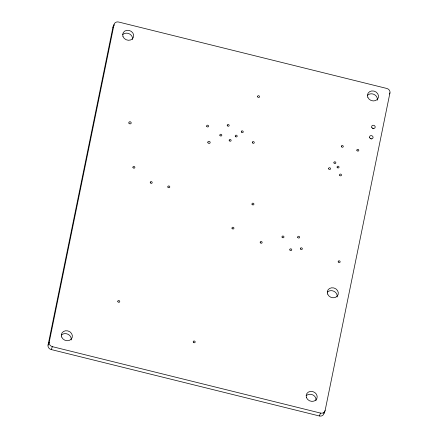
<?xml version="1.0" encoding="UTF-8"?>
<svg xmlns="http://www.w3.org/2000/svg" width="438" height="438" viewBox="0 0 438 438"><rect width="100%" height="100%" fill="white"/><g stroke="black" fill="none" stroke-linecap="round" stroke-linejoin="round"><path stroke-width="0.66" d="M48.049 345.133L112.894 27.413L114.055 24.523A4.013 3.509 21.8 0 1 118.643 22.031L386.77 88.449A4.013 3.509 21.8 0 1 389.951 92.867L325.105 410.587L323.945 413.477A4.013 3.509 21.8 0 1 319.357 415.969L51.23 349.551A4.013 3.509 21.8 0 1 48.049 345.133L49.209 342.242L114.055 24.523M323.945 413.477L324.219 412.136M51.23 349.551L52.39 346.655A4.013 3.509 21.8 0 1 49.209 342.242M389.486 94.022L389.951 92.867M319.357 415.969L320.512 413.078A4.013 3.509 21.8 0 0 325.105 410.587M52.39 346.655L320.512 413.078M372.579 128.203A1.807 1.582 21.8 0 1 373.411 128.63M370.46 138.567A1.807 1.582 21.8 0 1 371.293 138.988M306.299 395.684A5.623 4.917 21.8 0 1 312.88 394.945A5.623 4.917 21.8 0 1 315.957 400.617M61.49 335.037A5.623 4.917 21.8 0 1 68.071 334.303A5.623 4.917 21.8 0 1 71.148 339.97M112.894 27.413A4.013 3.509 21.8 0 1 113.612 25.984M113.946 25.656A4.013 3.509 21.8 0 1 114.126 25.508M327.443 292.08A5.623 4.917 21.8 0 1 334.024 291.341A5.623 4.917 21.8 0 1 337.101 297.008M122.815 34.586A5.623 4.917 21.8 0 1 129.391 33.852A5.623 4.917 21.8 0 1 132.473 39.519M367.619 95.232A5.623 4.917 21.8 0 1 374.2 94.493A5.623 4.917 21.8 0 1 377.282 100.165M282.061 237.111A1.002 0.876 21.8 0 0 283.742 237.533A1.002 0.876 21.8 0 0 283.167 236.027A1.002 0.876 21.8 0 0 282.061 237.111M297.725 237.369A1.002 0.876 21.8 0 0 299.411 237.785A1.002 0.876 21.8 0 0 298.831 236.279A1.002 0.876 21.8 0 0 297.725 237.369M193.273 342.1A1.002 0.876 21.8 0 0 194.959 342.521A1.002 0.876 21.8 0 0 194.379 341.016A1.002 0.876 21.8 0 0 193.273 342.1M219.903 135.369A1.002 0.876 21.8 0 0 221.584 135.785A1.002 0.876 21.8 0 0 221.009 134.28A1.002 0.876 21.8 0 0 219.903 135.369M241.333 131.969A1.002 0.876 21.8 0 0 243.019 132.386A1.002 0.876 21.8 0 0 242.438 130.885A1.002 0.876 21.8 0 0 241.333 131.969M227.262 125.58A1.002 0.876 21.8 0 0 228.943 125.996A1.002 0.876 21.8 0 0 228.368 124.496A1.002 0.876 21.8 0 0 227.262 125.58M300.419 248.915A1.002 0.876 21.8 0 0 302.1 249.337A1.002 0.876 21.8 0 0 301.525 247.831A1.002 0.876 21.8 0 0 300.419 248.915M150.283 182.701A1.002 0.876 21.8 0 0 151.97 183.117A1.002 0.876 21.8 0 0 151.389 181.617A1.002 0.876 21.8 0 0 150.283 182.701M117.844 301.651A1.002 0.876 21.8 0 0 119.525 302.067A1.002 0.876 21.8 0 0 118.95 300.561A1.002 0.876 21.8 0 0 117.844 301.651M338.235 261.913A1.002 0.876 21.8 0 0 339.915 262.329A1.002 0.876 21.8 0 0 339.34 260.829A1.002 0.876 21.8 0 0 338.235 261.913M252.348 142.679A1.002 0.876 21.8 0 0 254.029 143.095A1.002 0.876 21.8 0 0 253.454 141.594A1.002 0.876 21.8 0 0 252.348 142.679M257.626 96.82A1.002 0.876 21.8 0 0 259.307 97.236A1.002 0.876 21.8 0 0 258.732 95.736A1.002 0.876 21.8 0 0 257.626 96.82M132.971 167.53A1.002 0.876 21.8 0 0 134.652 167.946A1.002 0.876 21.8 0 0 134.077 166.44A1.002 0.876 21.8 0 0 132.971 167.53M260.232 242.592A1.002 0.876 21.8 0 0 261.913 243.008A1.002 0.876 21.8 0 0 261.338 241.502A1.002 0.876 21.8 0 0 260.232 242.592M207.875 142.635A1.205 1.051 21.8 0 0 209.89 143.138A1.205 1.051 21.8 0 0 209.2 141.332A1.205 1.051 21.8 0 0 207.875 142.635M128.914 123.078A1.205 1.051 21.8 0 0 130.929 123.576A1.205 1.051 21.8 0 0 130.239 121.775A1.205 1.051 21.8 0 0 128.914 123.078M371.742 127.266A1.807 1.582 21.8 0 0 374.775 128.016A1.807 1.582 21.8 0 0 373.734 125.312A1.807 1.582 21.8 0 0 371.742 127.266M369.628 137.631A1.807 1.582 21.8 0 0 372.656 138.381A1.807 1.582 21.8 0 0 371.621 135.671A1.807 1.582 21.8 0 0 369.628 137.631M306.469 397.627A5.623 4.917 21.8 0 0 315.891 399.96A5.623 4.917 21.8 0 0 312.661 391.539A5.623 4.917 21.8 0 0 306.469 397.627M61.659 336.981A5.623 4.917 21.8 0 0 71.082 339.313A5.623 4.917 21.8 0 0 67.852 330.898A5.623 4.917 21.8 0 0 61.659 336.981M337.129 167.311A1.002 0.876 21.8 0 0 338.815 167.727A1.002 0.876 21.8 0 0 338.235 166.221A1.002 0.876 21.8 0 0 337.129 167.311M341.361 146.588A1.002 0.876 21.8 0 0 343.042 147.004A1.002 0.876 21.8 0 0 342.467 145.504A1.002 0.876 21.8 0 0 341.361 146.588M328.653 168.838A1.002 0.876 21.8 0 0 330.334 169.254A1.002 0.876 21.8 0 0 329.759 167.754A1.002 0.876 21.8 0 0 328.653 168.838M356.904 150.442A1.002 0.876 21.8 0 0 358.585 150.858A1.002 0.876 21.8 0 0 358.01 149.353A1.002 0.876 21.8 0 0 356.904 150.442M252.02 204.278A1.002 0.876 21.8 0 0 253.706 204.694A1.002 0.876 21.8 0 0 253.126 203.188A1.002 0.876 21.8 0 0 252.02 204.278M229.211 140.576A1.002 0.876 21.8 0 0 230.892 140.992A1.002 0.876 21.8 0 0 230.317 139.487A1.002 0.876 21.8 0 0 229.211 140.576M232.03 228.351A1.002 0.876 21.8 0 0 233.717 228.767A1.002 0.876 21.8 0 0 233.136 227.262A1.002 0.876 21.8 0 0 232.03 228.351M206.703 126.292A1.002 0.876 21.8 0 0 208.384 126.708A1.002 0.876 21.8 0 0 207.809 125.208A1.002 0.876 21.8 0 0 206.703 126.292M327.613 294.024A5.623 4.917 21.8 0 0 337.036 296.356A5.623 4.917 21.8 0 0 333.805 287.936A5.623 4.917 21.8 0 0 327.613 294.024M122.985 36.529A5.623 4.917 21.8 0 0 132.407 38.862A5.623 4.917 21.8 0 0 129.172 30.446A5.623 4.917 21.8 0 0 122.985 36.529M367.789 97.176A5.623 4.917 21.8 0 0 377.217 99.508A5.623 4.917 21.8 0 0 373.981 91.088A5.623 4.917 21.8 0 0 367.789 97.176M289.841 249.928A1.002 0.876 21.8 0 0 291.527 250.344A1.002 0.876 21.8 0 0 290.947 248.839A1.002 0.876 21.8 0 0 289.841 249.928M235.283 136.278A1.002 0.876 21.8 0 0 236.963 136.694A1.002 0.876 21.8 0 0 236.389 135.189A1.002 0.876 21.8 0 0 235.283 136.278M339.609 175.178A1.002 0.876 21.8 0 0 341.29 175.594A1.002 0.876 21.8 0 0 340.715 174.094A1.002 0.876 21.8 0 0 339.609 175.178M167.874 187.059A1.002 0.876 21.8 0 0 169.561 187.475A1.002 0.876 21.8 0 0 168.98 185.975A1.002 0.876 21.8 0 0 167.874 187.059M333.948 162.892A1.002 0.876 21.8 0 0 335.634 163.308A1.002 0.876 21.8 0 0 335.054 161.808A1.002 0.876 21.8 0 0 333.948 162.892"/></g></svg>
